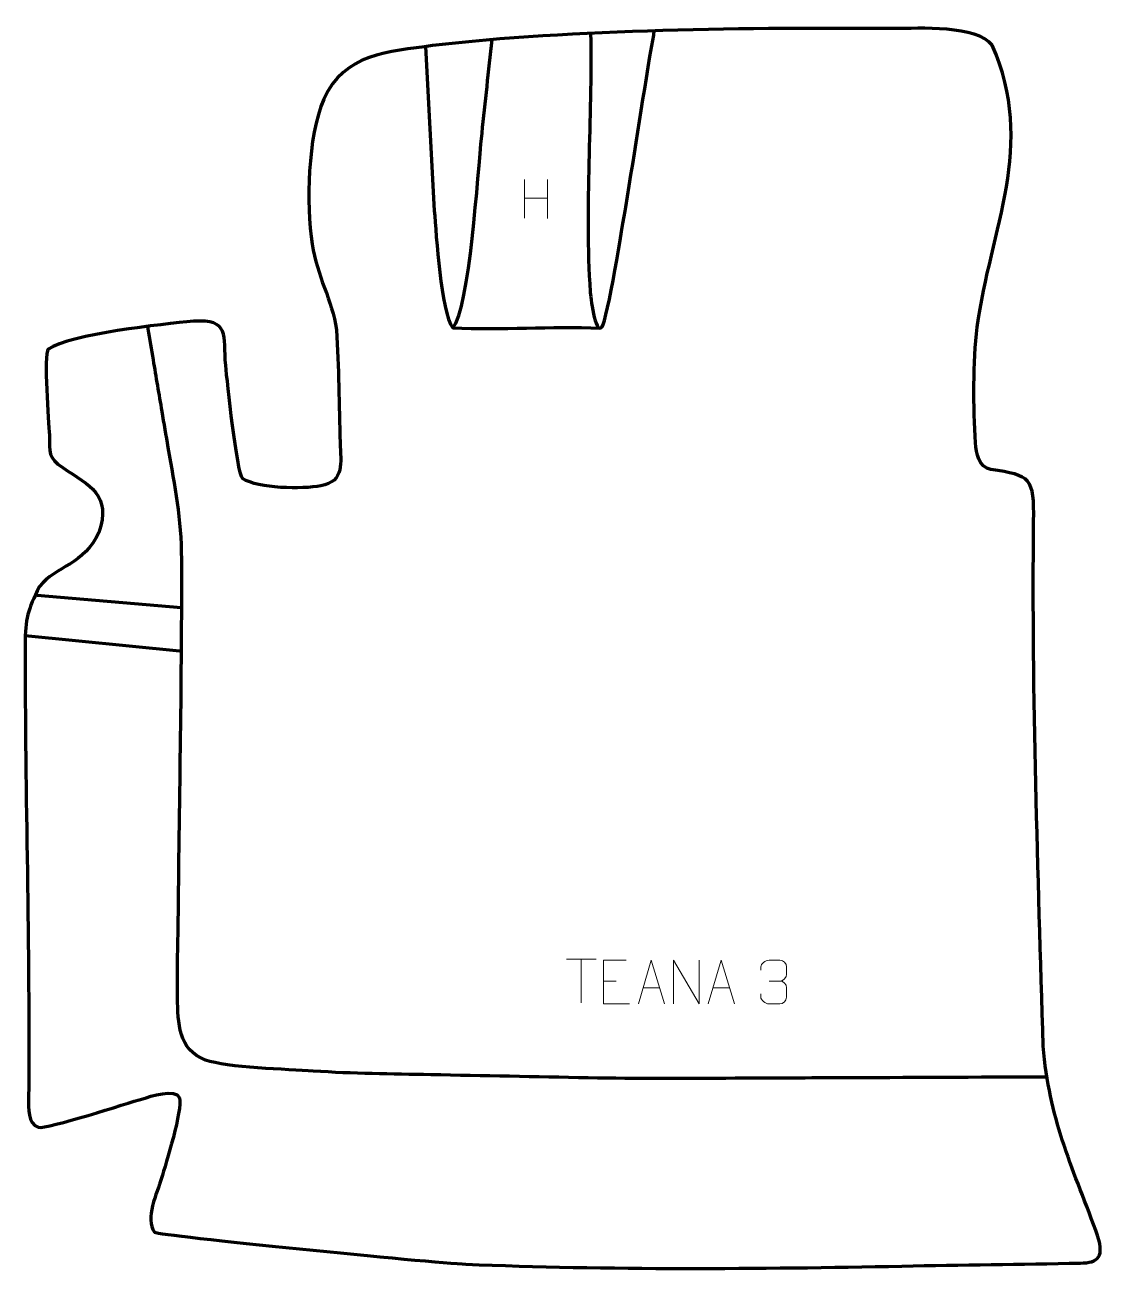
# Model space of a CAD drawing. Header units: millimetres. Extents: x -485 to 134, y 76 to 789.
import ezdxf

# ---------------------------------------------------------------- set-up
doc = ezdxf.new("R2010")
doc.units = ezdxf.units.MM
doc.header["$MEASUREMENT"] = 0
doc.layers.add('layer 1', color=7, linetype='Continuous', plot=False)
doc.layers.add('layer 2', color=7, linetype='Continuous')
doc.layers.add('layer 3', color=7, linetype='Continuous')

msp = doc.modelspace()

# ---------------------------------------------------------------- linework, layer by layer
at = {"layer": 'layer 1', "color": 250, "lineweight": 9}
for points in [[(-198.9792, 700.3246), (-198.9792, 700.3246), (-198.9792, 678.1319), (-198.9792, 678.1319)], [(-185.8635, 700.3246), (-185.8635, 700.3246), (-185.8635, 677.9743), (-185.8635, 677.9743)], [(-198.9617, 689.6822), (-198.9617, 689.6822), (-185.8635, 689.6822), (-185.8635, 689.6822)], [(-174.9735, 253.7197), (-174.9735, 253.7197), (-157.9863, 253.7197), (-157.9863, 253.7197)], [(-166.4797, 228.7897), (-166.4797, 228.7897), (-166.4797, 253.7432), (-166.4797, 253.7432)], [(-153.648, 241.2664), (-153.648, 241.2664), (-146.4799, 241.2664), (-146.4799, 241.2664)], [(-130.963, 237.442), (-130.963, 237.442), (-121.4673, 237.442), (-121.4673, 237.442)], [(-90.963, 237.442), (-90.963, 237.442), (-81.4673, 237.442), (-81.4673, 237.442)], [(-58.87, 241.2166), (-58.87, 241.2166), (-52.6736, 241.2166), (-52.6736, 241.2166)]]:
    msp.add_open_spline(points, degree=3, dxfattribs=at)
for points, knots in [([(-140.7741, 253.1461), (-140.7741, 253.1461), (-153.648, 253.1461), (-153.648, 253.1461), (-153.648, 253.1461), (-153.648, 253.1461), (-153.648, 228.1925), (-153.648, 228.1925), (-153.648, 228.1925), (-153.648, 228.1925), (-138.7822, 228.1925), (-138.7822, 228.1925)], [0, 0, 0, 0, 0.25, 0.25, 0.25, 0.25, 0.5, 0.5, 0.5, 0.5, 1, 1, 1, 1]), ([(-133.6856, 228.1926), (-133.6856, 228.1926), (-126.3146, 253.1461), (-126.3146, 253.1461), (-126.3146, 253.1461), (-126.3146, 253.1461), (-118.7447, 228.1926), (-118.7447, 228.1926)], [0, 0, 0, 0, 0.33333333, 0.33333333, 0.33333333, 0.33333333, 1, 1, 1, 1]), ([(-113.5425, 228.1926), (-113.5425, 228.1926), (-113.5425, 253.1461), (-113.5425, 253.1461), (-113.5425, 253.1461), (-113.5425, 253.1461), (-98.8877, 228.1926), (-98.8877, 228.1926), (-98.8877, 228.1926), (-98.8877, 228.1926), (-98.8877, 253.1461), (-98.8877, 253.1461)], [0, 0, 0, 0, 0.25, 0.25, 0.25, 0.25, 0.5, 0.5, 0.5, 0.5, 1, 1, 1, 1]), ([(-93.6856, 228.1926), (-93.6856, 228.1926), (-86.3146, 253.1461), (-86.3146, 253.1461), (-86.3146, 253.1461), (-86.3146, 253.1461), (-78.7447, 228.1926), (-78.7447, 228.1926)], [0, 0, 0, 0, 0.33333333, 0.33333333, 0.33333333, 0.33333333, 1, 1, 1, 1]), ([(-63.5797, 247.4618), (-63.5797, 247.4618), (-63.5797, 249.319), (-63.5797, 249.319), (-63.5797, 249.319), (-63.594, 251.0609), (-60.9295, 253.179), (-58.8704, 253.1563), (-58.8704, 253.1563), (-56.8063, 253.1563), (-54.7423, 253.1563), (-52.6786, 253.1563), (-52.6786, 253.1563), (-50.4841, 253.1651), (-48.8858, 251.3183), (-48.8414, 249.4062), (-48.8414, 249.4062), (-48.8418, 247.9711), (-48.8418, 246.536), (-48.8414, 245.1005), (-48.8414, 245.1005), (-48.89, 243.447), (-50.4926, 241.217), (-52.6909, 241.227), (-52.6909, 241.227), (-50.4872, 241.2158), (-48.8792, 239.4126), (-48.8252, 237.3531), (-48.8252, 237.3531), (-48.8256, 235.5684), (-48.8256, 233.7837), (-48.8252, 231.9986), (-48.8252, 231.9986), (-48.8151, 229.9372), (-50.87, 228.1741), (-52.6909, 228.1822), (-52.6909, 228.1822), (-54.7562, 228.1825), (-56.8214, 228.1825), (-58.887, 228.1822), (-58.887, 228.1822), (-61.0556, 228.1937), (-63.5866, 230.5939), (-63.6052, 232.0557), (-63.6052, 232.0557), (-63.6052, 232.0557), (-63.6052, 233.9643), (-63.6052, 233.9643)], [0, 0, 0, 0, 0.07692308, 0.07692308, 0.07692308, 0.07692308, 0.15384615, 0.15384615, 0.15384615, 0.15384615, 0.23076923, 0.23076923, 0.23076923, 0.23076923, 0.30769231, 0.30769231, 0.30769231, 0.30769231, 0.38461538, 0.38461538, 0.38461538, 0.38461538, 0.46153846, 0.46153846, 0.46153846, 0.46153846, 0.53846154, 0.53846154, 0.53846154, 0.53846154, 0.61538462, 0.61538462, 0.61538462, 0.61538462, 0.69230769, 0.69230769, 0.69230769, 0.69230769, 0.76923077, 0.76923077, 0.76923077, 0.76923077, 0.84615385, 0.84615385, 0.84615385, 0.84615385, 1, 1, 1, 1])]:
    msp.add_open_spline(points, degree=3, knots=knots, dxfattribs=at)
at = {"layer": 'layer 2', "color": 142, "lineweight": 158}
for points, knots in [([(-161.1003, 784.0974), (-160.1003, 734.8689), (-164.5181, 685.0298), (-161.3366, 635.9995), (-161.3366, 635.9995), (-161.2316, 634.3822), (-158.7831, 610.7948), (-154.5236, 615.9947), (-154.5236, 615.9947), (-151.4506, 619.7461), (-142.5072, 675.5044), (-140.9953, 684.4864), (-140.9953, 684.4864), (-135.4579, 717.2726), (-130.7017, 750.33), (-124.9556, 783.0183), (-124.9556, 783.0183), (-124.9556, 783.0183), (-124.7771, 784.0338), (-124.7771, 784.0338), (-124.7771, 784.0338), (-124.7771, 784.0338), (-124.5124, 785.5091), (-124.5124, 785.5091)], [0, 0, 0, 0, 0.14285714, 0.14285714, 0.14285714, 0.14285714, 0.28571429, 0.28571429, 0.28571429, 0.28571429, 0.42857143, 0.42857143, 0.42857143, 0.42857143, 0.57142857, 0.57142857, 0.57142857, 0.57142857, 0.71428571, 0.71428571, 0.71428571, 0.71428571, 1, 1, 1, 1]), ([(-255.7392, 776.4836), (-255.7392, 776.4836), (-250.598, 682.3913), (-250.598, 682.3913), (-250.598, 682.3913), (-249.4497, 668.6028), (-247.0362, 624.847), (-239.9934, 615.3049), (-239.9934, 615.3049), (-230.2163, 626.4407), (-225.7579, 704.2991), (-223.4386, 725.4535), (-223.4386, 725.4535), (-223.4386, 725.4535), (-223.2787, 726.9376), (-223.2787, 726.9376), (-223.2787, 726.9376), (-221.371, 744.7788), (-219.4633, 762.6198), (-217.5556, 780.4609)], [0, 0, 0, 0, 0.16666667, 0.16666667, 0.16666667, 0.16666667, 0.33333333, 0.33333333, 0.33333333, 0.33333333, 0.5, 0.5, 0.5, 0.5, 0.66666667, 0.66666667, 0.66666667, 0.66666667, 1, 1, 1, 1]), ([(100.3195, 186.2883), (60.2792, 186.1244), (20.2389, 185.9605), (-19.8015, 185.7966), (-19.8015, 185.7966), (-39.3212, 185.7167), (-58.8407, 185.6368), (-78.3604, 185.5569), (-78.3604, 185.5569), (-106.5128, 185.4417), (-134.2851, 185.2276), (-162.452, 185.7907), (-162.452, 185.7907), (-192.4907, 186.3913), (-222.5295, 186.99), (-252.5682, 187.5897), (-252.5682, 187.5897), (-275.148, 188.0403), (-297.3681, 188.1602), (-319.9176, 189.701), (-319.9176, 189.701), (-334.3575, 190.6736), (-369.7244, 191.5664), (-381.5776, 196.0336), (-381.5776, 196.0336), (-397.4333, 202.0093), (-397.3809, 217.1993), (-397.7128, 231.7117), (-397.7128, 231.7117), (-398.0072, 247.4491), (-397.3619, 264.1468), (-397.2058, 280.0149), (-397.2058, 280.0149), (-396.5342, 347.5213), (-395.0824, 415.3128), (-395.2853, 482.7912), (-395.2853, 482.7912), (-395.3562, 506.3647), (-399.0978, 523.9698), (-402.9913, 546.8808), (-402.9913, 546.8808), (-404.1619, 553.7684), (-405.3325, 560.6561), (-406.5033, 567.5438), (-406.5033, 567.5438), (-408.1757, 577.3837), (-409.8481, 587.2235), (-411.5205, 597.0634), (-411.5205, 597.0634), (-412.5239, 602.9673), (-413.5274, 608.8713), (-414.5308, 614.7752), (-414.5308, 614.7752), (-414.5308, 614.7752), (-414.7817, 616.2512), (-414.7817, 616.2512)], [0, 0, 0, 0, 0.06666667, 0.06666667, 0.06666667, 0.06666667, 0.13333333, 0.13333333, 0.13333333, 0.13333333, 0.2, 0.2, 0.2, 0.2, 0.26666667, 0.26666667, 0.26666667, 0.26666667, 0.33333333, 0.33333333, 0.33333333, 0.33333333, 0.4, 0.4, 0.4, 0.4, 0.46666667, 0.46666667, 0.46666667, 0.46666667, 0.53333333, 0.53333333, 0.53333333, 0.53333333, 0.6, 0.6, 0.6, 0.6, 0.66666667, 0.66666667, 0.66666667, 0.66666667, 0.73333333, 0.73333333, 0.73333333, 0.73333333, 0.8, 0.8, 0.8, 0.8, 0.86666667, 0.86666667, 0.86666667, 0.86666667, 1, 1, 1, 1])]:
    msp.add_open_spline(points, degree=3, knots=knots, dxfattribs=at)
for points in [[(-239.9934, 615.3049), (-212.0175, 614.2745), (-183.7595, 616.2792), (-155.7836, 615.2487)], [(-478.154, 462.2521), (-478.154, 462.2521), (-395.5153, 455.1486), (-395.5153, 455.1486)], [(-484.8888, 439.1667), (-484.8888, 439.1667), (-396.5404, 430.4842), (-396.5404, 430.4842)]]:
    msp.add_open_spline(points, degree=3, dxfattribs=at)
at = {"layer": 'layer 3', "color": 242, "lineweight": 158}
msp.add_open_spline([(-251.5605, 777.013), (-173.327, 786.4455), (-66.5262, 787.3609), (13.2237, 786.7738), (13.2237, 786.7738), (26.4904, 786.832), (60.7218, 788.8974), (68.9509, 777.2324), (68.9509, 777.2324), (94.3281, 719.9229), (68.054, 672.226), (60.3152, 615.7453), (60.3152, 615.7453), (58.021, 595.8945), (58.0528, 569.5753), (59.4198, 549.5704), (59.4198, 549.5704), (59.8254, 543.6341), (61.2297, 535.4372), (68.1568, 534.2163), (68.1568, 534.2163), (90.9862, 530.9135), (93.1028, 529.4253), (92.6632, 504.5749), (92.6632, 504.5749), (91.5582, 404.5444), (95.3272, 303.9747), (98.1344, 203.9576), (98.1344, 203.9576), (101.7781, 162.3186), (114.0857, 136.3618), (128.352, 98.3367), (128.352, 98.3367), (134.1895, 82.7775), (129.4308, 79.8973), (119.4604, 79.7093), (119.4604, 79.7093), (85.4043, 79.0678), (51.4248, 78.7576), (17.2069, 77.9991), (17.2069, 77.9991), (-63.7895, 76.3623), (-152.2287, 75.7069), (-232.5201, 79.0995), (-232.5201, 79.0995), (-251.3332, 79.8944), (-408.5643, 95.5864), (-410.8379, 97.4277), (-410.8379, 97.4277), (-416.7267, 105.1562), (-409.26, 119.8639), (-406.8589, 128.2704), (-406.8589, 128.2704), (-404.4205, 136.7465), (-394.6378, 167.4783), (-396.6476, 174.3169), (-396.6476, 174.3169), (-398.3982, 180.2734), (-413.7697, 174.9243), (-417.5092, 173.8913), (-417.5092, 173.8913), (-426.4171, 171.296), (-472.3643, 156.4953), (-477.4627, 157.4786), (-477.4627, 157.4786), (-483.5028, 159.6769), (-483.0719, 168.5956), (-483.0168, 173.8672), (-483.0168, 173.8672), (-482.126, 260.6797), (-485.1075, 347.2345), (-484.9974, 433.9246), (-484.9974, 433.9246), (-484.8899, 448.8893), (-483.5514, 453.7728), (-476.8191, 467.174), (-476.8191, 467.174), (-466.9321, 479.2458), (-451.2586, 479.736), (-442.7587, 498.1106), (-442.7587, 498.1106), (-435.2653, 519.6053), (-448.1506, 525.1965), (-463.2635, 535.1467), (-463.2635, 535.1467), (-472.2032, 541.0324), (-470.7322, 543.9261), (-471.0885, 554.0886), (-471.0885, 554.0886), (-471.3774, 560.9496), (-474.5827, 600.1709), (-471.7659, 603.1425), (-471.7659, 603.1425), (-458.8512, 611.8477), (-406.3651, 617.4799), (-388.6306, 619.1689), (-388.6306, 619.1689), (-367.4912, 620.3234), (-371.6446, 611.5126), (-370.0871, 593.7405), (-370.0871, 593.7405), (-369.2059, 584.7063), (-363.789, 532.988), (-360.434, 529.032), (-360.434, 529.032), (-351.3321, 523.194), (-326.2603, 522.9239), (-315.6205, 524.8707), (-315.6205, 524.8707), (-301.8748, 527.3857), (-304.2302, 538.1211), (-304.5208, 549.5349), (-304.5208, 549.5349), (-305.0894, 571.0976), (-305.4284, 592.7898), (-306.5766, 614.323), (-306.5766, 614.323), (-309.0818, 631.2922), (-317.8789, 644.938), (-320.5721, 663.2208), (-320.5721, 663.2208), (-324.0328, 686.7143), (-323.2552, 724.4767), (-313.8891, 746.412), (-313.8891, 746.412), (-302.35, 772.4684), (-276.7743, 773.7338), (-251.5605, 777.013)], degree=3, knots=[0, 0, 0, 0, 0.03030303, 0.03030303, 0.03030303, 0.03030303, 0.06060606, 0.06060606, 0.06060606, 0.06060606, 0.09090909, 0.09090909, 0.09090909, 0.09090909, 0.12121212, 0.12121212, 0.12121212, 0.12121212, 0.15151515, 0.15151515, 0.15151515, 0.15151515, 0.18181818, 0.18181818, 0.18181818, 0.18181818, 0.21212121, 0.21212121, 0.21212121, 0.21212121, 0.24242424, 0.24242424, 0.24242424, 0.24242424, 0.27272727, 0.27272727, 0.27272727, 0.27272727, 0.3030303, 0.3030303, 0.3030303, 0.3030303, 0.33333333, 0.33333333, 0.33333333, 0.33333333, 0.36363636, 0.36363636, 0.36363636, 0.36363636, 0.39393939, 0.39393939, 0.39393939, 0.39393939, 0.42424242, 0.42424242, 0.42424242, 0.42424242, 0.45454545, 0.45454545, 0.45454545, 0.45454545, 0.48484848, 0.48484848, 0.48484848, 0.48484848, 0.51515152, 0.51515152, 0.51515152, 0.51515152, 0.54545455, 0.54545455, 0.54545455, 0.54545455, 0.57575758, 0.57575758, 0.57575758, 0.57575758, 0.60606061, 0.60606061, 0.60606061, 0.60606061, 0.63636364, 0.63636364, 0.63636364, 0.63636364, 0.66666667, 0.66666667, 0.66666667, 0.66666667, 0.6969697, 0.6969697, 0.6969697, 0.6969697, 0.72727273, 0.72727273, 0.72727273, 0.72727273, 0.75757576, 0.75757576, 0.75757576, 0.75757576, 0.78787879, 0.78787879, 0.78787879, 0.78787879, 0.81818182, 0.81818182, 0.81818182, 0.81818182, 0.84848485, 0.84848485, 0.84848485, 0.84848485, 0.87878788, 0.87878788, 0.87878788, 0.87878788, 0.90909091, 0.90909091, 0.90909091, 0.90909091, 0.93939394, 0.93939394, 0.93939394, 0.93939394, 1, 1, 1, 1], dxfattribs=at)

doc.saveas('drawing.dxf')
